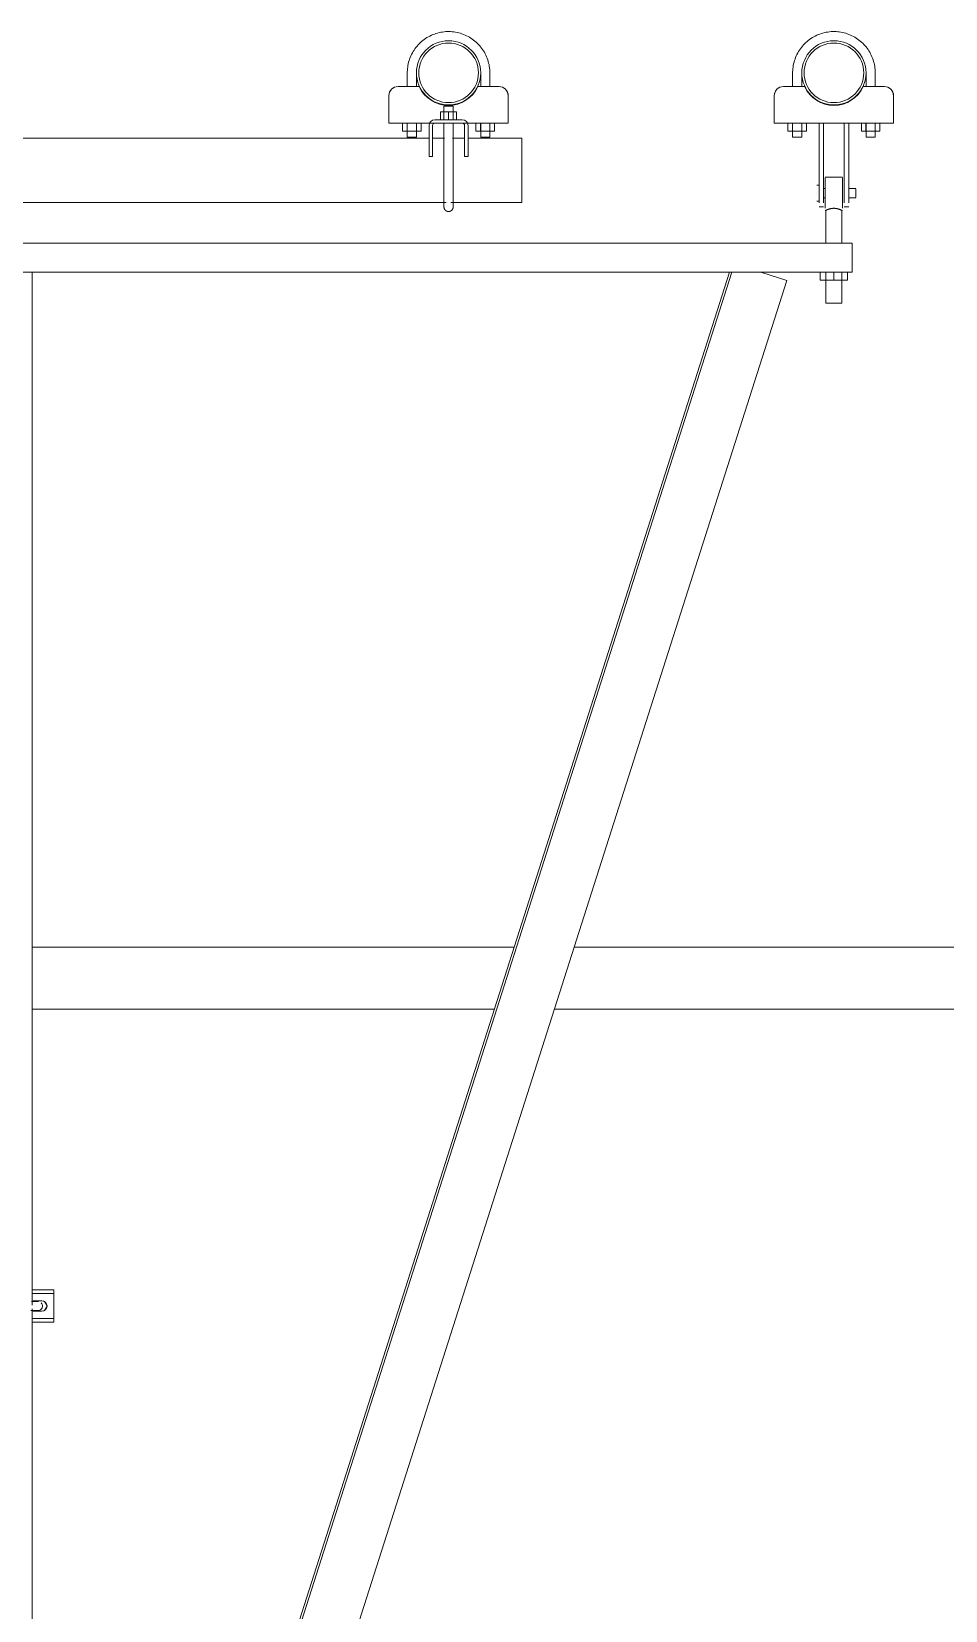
# Model space of a CAD drawing. Header units: inches. Extents: x 21386 to 98862, y -290 to 853.
# Drawn here: x 24959.9 to 25009.7, y 208.4 to 294.5 of the extents above; entities that cross this region are included whole.
import ezdxf

# ---------------------------------------------------------------- set-up
doc = ezdxf.new("R2010")
doc.units = ezdxf.units.IN
doc.header["$MEASUREMENT"] = 0
doc.layers.add('Q-SPCQ', color=91, linetype='Continuous', lineweight=13)
doc.layers.add('S-BEAM', color=12, linetype='Continuous', lineweight=13)

# ---------------------------------------------------------------- blocks, each defined once
blk = doc.blocks.new('Basketball_Backstop-Performance_Sports_Systems-3103-Ceiling_Hung - 27_-0_ to 27_-11 7_8_-652462-Building Section - East_West looking North')
at = {"layer": 'Q-SPCQ', "color": 8, "lineweight": 9}
for p, q in [((24980.362, 292.25), (24980.362, 291.5)), ((24980.862, 291.5), (24980.862, 292.25)), ((24984.362, 292.25), (24984.362, 291.5)), ((24984.862, 291.5), (24984.862, 292.25)), ((25001.362, 292.25), (25001.362, 291.5)), ((25001.862, 291.5), (25001.862, 292.25)), ((25005.362, 292.25), (25005.362, 291.5)), ((25005.862, 291.5), (25005.862, 292.25)), ((24981.018, 291.5), (24979.862, 291.5)), ((24985.362, 291.5), (24984.205, 291.5)), ((25002.018, 291.5), (25000.862, 291.5)), ((25006.362, 291.5), (25005.205, 291.5)), ((24979.362, 289.812), (24979.362, 291)), ((24982.362, 290.437), (24982.362, 289.687)), ((24982.37, 290.437), (24982.612, 290.437)), ((24982.612, 290.437), (24982.853, 290.437)), ((24982.862, 289.687), (24982.862, 290.437)), ((24985.862, 291), (24985.862, 289.812)), ((25000.362, 291), (25000.362, 289.812)), ((25006.862, 289.812), (25006.862, 291)), ((24979.362, 289.5), (24979.362, 289.812)), ((24979.362, 289.5), (24981.862, 289.5)), ((24980.106, 289.5), (24980.106, 289.062)), ((24980.359, 289.062), (24980.359, 289.5)), ((24980.362, 289.515), (24980.362, 288.75)), ((24980.862, 288.75), (24980.862, 289.518)), ((24980.864, 289.062), (24980.864, 289.5)), ((24981.117, 289.062), (24981.117, 289.5)), ((24981.549, 288.187), (24981.549, 289.375)), ((24981.737, 289.375), (24981.737, 288.187)), ((24983.362, 289.687), (24981.862, 289.687)), ((24981.862, 289.5), (24983.362, 289.5)), ((24982.174, 290.125), (24982.612, 290.125)), ((24982.174, 289.687), (24982.174, 290.125)), ((24982.362, 289.5), (24982.362, 288.683)), ((24982.362, 289.5), (24982.362, 286.937)), ((24982.612, 290.125), (24983.049, 290.125)), ((24982.612, 290.125), (24982.612, 289.687)), ((24982.862, 288.684), (24982.862, 289.5)), ((24982.862, 286.937), (24982.862, 289.5)), ((24983.049, 289.687), (24983.049, 290.125)), ((24983.362, 289.5), (24985.862, 289.5)), ((24983.487, 289.375), (24983.487, 288.187)), ((24983.674, 288.187), (24983.674, 289.375)), ((24984.106, 289.062), (24984.106, 289.5)), ((24984.359, 289.062), (24984.359, 289.5)), ((24984.362, 289.511), (24984.362, 288.75)), ((24984.862, 288.75), (24984.862, 289.511)), ((24984.864, 289.062), (24984.864, 289.5)), ((24985.117, 289.5), (24985.117, 289.062)), ((24985.862, 289.812), (24985.862, 289.5)), ((25000.362, 289.5), (25000.362, 289.812)), ((25000.362, 289.5), (25006.862, 289.5)), ((25001.106, 289.5), (25001.106, 289.062)), ((25001.359, 289.062), (25001.359, 289.5)), ((25001.362, 289.515), (25001.362, 288.75)), ((25001.862, 288.75), (25001.862, 289.518)), ((25001.864, 289.062), (25001.864, 289.5)), ((25002.117, 289.062), (25002.117, 289.5)), ((25002.799, 285.687), (25002.799, 289.5)), ((25002.799, 289.5), (25003.049, 289.5)), ((25003.049, 289.5), (25003.049, 285.687)), ((25004.174, 285.687), (25004.174, 289.5)), ((25004.174, 289.5), (25004.424, 289.5)), ((25004.424, 289.5), (25004.424, 285.687)), ((25005.106, 289.062), (25005.106, 289.5)), ((25005.359, 289.062), (25005.359, 289.5)), ((25005.362, 289.511), (25005.362, 288.75)), ((25005.862, 288.75), (25005.862, 289.511)), ((25005.864, 289.062), (25005.864, 289.5)), ((25006.117, 289.5), (25006.117, 289.062)), ((25006.862, 289.812), (25006.862, 289.5)), ((24981.549, 288.687), (24957.674, 288.687)), ((24980.359, 289.062), (24980.106, 289.062)), ((24980.864, 289.062), (24980.359, 289.062)), ((24980.362, 288.75), (24980.37, 288.75)), ((24980.862, 288.75), (24980.362, 288.75)), ((24980.853, 288.75), (24980.862, 288.75)), ((24981.117, 289.062), (24980.864, 289.062)), ((24982.395, 288.687), (24981.737, 288.687)), ((24983.487, 288.687), (24982.828, 288.687)), ((24986.612, 288.687), (24983.674, 288.687)), ((24984.359, 289.062), (24984.106, 289.062)), ((24984.864, 289.062), (24984.359, 289.062)), ((24984.862, 288.75), (24984.362, 288.75)), ((24984.362, 288.75), (24984.37, 288.75)), ((24984.853, 288.75), (24984.862, 288.75)), ((24985.117, 289.062), (24984.864, 289.062)), ((24986.612, 288.687), (24986.612, 286.937)), ((25001.359, 289.062), (25001.106, 289.062)), ((25001.864, 289.062), (25001.359, 289.062)), ((25001.362, 288.75), (25001.37, 288.75)), ((25001.862, 288.75), (25001.362, 288.75)), ((25001.853, 288.75), (25001.862, 288.75)), ((25002.117, 289.062), (25001.864, 289.062)), ((25005.359, 289.062), (25005.106, 289.062)), ((25005.864, 289.062), (25005.359, 289.062)), ((25005.862, 288.75), (25005.362, 288.75)), ((25005.362, 288.75), (25005.37, 288.75)), ((25005.853, 288.75), (25005.862, 288.75)), ((25006.117, 289.062), (25005.864, 289.062)), ((24981.549, 288.197), (24981.549, 287.824)), ((24981.549, 287.687), (24981.549, 288.187)), ((24981.549, 287.819), (24981.549, 287.687)), ((24981.549, 287.687), (24981.737, 287.687)), ((24981.737, 287.687), (24981.549, 287.687)), ((24981.737, 287.824), (24981.737, 288.197)), ((24981.737, 288.187), (24981.737, 287.687)), ((24981.737, 287.687), (24981.737, 287.819)), ((24983.487, 288.197), (24983.487, 287.824)), ((24983.487, 287.687), (24983.487, 288.187)), ((24983.487, 287.819), (24983.487, 287.687)), ((24983.487, 287.687), (24983.674, 287.687)), ((24983.674, 287.687), (24983.487, 287.687)), ((24983.674, 287.824), (24983.674, 288.197)), ((24983.674, 288.187), (24983.674, 287.687)), ((24983.674, 287.687), (24983.674, 287.819)), ((24986.612, 286.937), (24986.612, 285.187)), ((25002.799, 286.125), (25002.674, 286.125)), ((25003.138, 285.937), (25003.049, 285.937)), ((25004.075, 286.562), (25003.138, 286.562)), ((25003.138, 285.656), (25003.138, 286.532)), ((25004.075, 286.532), (25004.075, 285.656)), ((25004.799, 285.937), (25004.424, 285.937)), ((25004.799, 285.929), (25004.799, 285.687)), ((24956.789, 285.187), (24982.484, 285.187)), ((24982.742, 285.187), (24986.612, 285.187)), ((25002.674, 285.687), (25002.674, 285.687)), ((25002.674, 285.687), (25002.674, 285.687)), ((25002.674, 285.25), (25002.799, 285.25)), ((25002.799, 285.157), (25002.799, 285.687)), ((25003.049, 285.687), (25003.049, 285.157)), ((25003.049, 285.437), (25003.138, 285.437)), ((25003.138, 284.871), (25003.138, 285.656)), ((25004.075, 285.656), (25004.075, 284.871)), ((25004.174, 285.157), (25004.174, 285.687)), ((25004.424, 285.687), (25004.424, 285.157)), ((25004.424, 285.437), (25004.799, 285.437)), ((25004.799, 285.687), (25004.799, 285.446)), ((25002.799, 284.937), (25003.049, 284.937)), ((25003.138, 284.75), (25003.169, 284.75)), ((25003.169, 284.75), (25003.169, 282.955)), ((25004.044, 282.955), (25004.044, 284.75)), ((25004.044, 284.75), (25004.075, 284.75)), ((25004.174, 284.937), (25004.424, 284.937)), ((24957.112, 282.955), (25004.607, 282.955)), ((25004.607, 282.955), (25004.607, 281.375)), ((24957.553, 281.375), (24959.919, 281.375)), ((25004.607, 281.375), (24959.919, 281.375)), ((24959.919, 225.045), (24959.919, 281.375)), ((24997.919, 281.375), (24960.587, 164.313)), ((24960.72, 164.313), (24998.053, 281.375)), ((24963.858, 164.313), (25001.045, 280.918)), ((24999.622, 281.375), (25001.045, 280.918)), ((25002.857, 280.937), (25002.857, 281.375)), ((25003.607, 280.937), (25002.857, 280.937)), ((25003.169, 281.375), (25003.169, 279.687)), ((25003.607, 281.375), (25003.607, 280.937)), ((25004.357, 280.937), (25003.607, 280.937)), ((25004.044, 279.687), (25004.044, 281.375)), ((25004.357, 280.937), (25004.357, 281.375)), ((25004.044, 279.687), (25003.169, 279.687)), ((24959.919, 225.875), (24960.607, 225.875)), ((24960.607, 225.687), (24959.919, 225.687)), ((24960.607, 225.875), (24961.107, 225.875)), ((24961.107, 225.687), (24960.607, 225.687)), ((24961.107, 225.687), (24961.107, 225.875)), ((24961.107, 225.719), (24961.107, 225.875)), ((24961.107, 225.687), (24961.107, 225.562)), ((24959.919, 164.313), (24959.919, 224.839)), ((24960.013, 225.281), (24960.45, 225.281)), ((24960.734, 225.004), (24960.595, 225.246)), ((24960.595, 224.754), (24960.734, 224.996)), ((24961.107, 225.562), (24961.107, 224.437)), ((24959.919, 224.312), (24960.607, 224.312)), ((24960.607, 224.125), (24959.919, 224.125)), ((24960.45, 224.719), (24960.013, 224.719)), ((24960.607, 224.312), (24961.107, 224.312)), ((24961.107, 224.125), (24960.607, 224.125)), ((24961.107, 224.437), (24961.107, 224.312)), ((24961.107, 224.125), (24961.107, 224.312)), ((24961.107, 224.125), (24961.107, 224.281))]:
    blk.add_line(p, q, dxfattribs=at)
at = {"layer": 'Q-SPCQ', "color": 8, "lineweight": 9, "flags": 128}
for points in [[(24984.862, 292.25), (24984.86, 292.34), (24984.854, 292.43), (24984.845, 292.519), (24984.833, 292.608), (24984.817, 292.697), (24984.797, 292.785), (24984.774, 292.872), (24984.747, 292.958), (24984.717, 293.043), (24984.684, 293.126), (24984.647, 293.208), (24984.607, 293.289), (24984.564, 293.368), (24984.518, 293.445), (24984.469, 293.52), (24984.416, 293.594), (24984.361, 293.665), (24984.303, 293.734), (24984.243, 293.8), (24984.179, 293.864), (24984.113, 293.925), (24984.045, 293.984), (24983.975, 294.04), (24983.902, 294.093), (24983.827, 294.143), (24983.751, 294.19), (24983.672, 294.234), (24983.592, 294.275), (24983.51, 294.313), (24983.427, 294.347), (24983.342, 294.378), (24983.257, 294.406), (24983.17, 294.43), (24983.082, 294.45), (24982.994, 294.467), (24982.905, 294.481), (24982.816, 294.491), (24982.726, 294.497), (24982.636, 294.5), (24982.546, 294.499), (24982.456, 294.495), (24982.366, 294.487), (24982.277, 294.475), (24982.188, 294.46), (24982.1, 294.441), (24982.013, 294.419), (24981.927, 294.393), (24981.842, 294.364), (24981.758, 294.332), (24981.675, 294.296), (24981.594, 294.257), (24981.515, 294.215), (24981.437, 294.169), (24981.361, 294.121), (24981.288, 294.069), (24981.216, 294.015), (24981.146, 293.957), (24981.079, 293.898), (24981.015, 293.835), (24980.953, 293.77), (24980.893, 293.702), (24980.836, 293.632), (24980.783, 293.56), (24980.732, 293.486), (24980.684, 293.41), (24980.639, 293.332), (24980.597, 293.252), (24980.559, 293.171), (24980.523, 293.088), (24980.492, 293.004), (24980.463, 292.918), (24980.438, 292.832), (24980.417, 292.745), (24980.399, 292.656), (24980.384, 292.568), (24980.373, 292.478), (24980.366, 292.388), (24980.362, 292.299), (24980.362, 292.25)], [(25005.862, 292.25), (25005.86, 292.34), (25005.854, 292.43), (25005.845, 292.519), (25005.833, 292.608), (25005.817, 292.697), (25005.797, 292.785), (25005.774, 292.872), (25005.747, 292.958), (25005.717, 293.043), (25005.684, 293.126), (25005.647, 293.208), (25005.607, 293.289), (25005.564, 293.368), (25005.518, 293.445), (25005.469, 293.52), (25005.416, 293.594), (25005.361, 293.665), (25005.303, 293.734), (25005.243, 293.8), (25005.179, 293.864), (25005.113, 293.925), (25005.045, 293.984), (25004.975, 294.04), (25004.902, 294.093), (25004.827, 294.143), (25004.751, 294.19), (25004.672, 294.234), (25004.592, 294.275), (25004.51, 294.313), (25004.427, 294.347), (25004.342, 294.378), (25004.257, 294.406), (25004.17, 294.43), (25004.082, 294.45), (25003.994, 294.467), (25003.905, 294.481), (25003.816, 294.491), (25003.726, 294.497), (25003.636, 294.5), (25003.546, 294.499), (25003.456, 294.495), (25003.366, 294.487), (25003.277, 294.475), (25003.188, 294.46), (25003.1, 294.441), (25003.013, 294.419), (25002.927, 294.393), (25002.842, 294.364), (25002.758, 294.332), (25002.675, 294.296), (25002.594, 294.257), (25002.515, 294.215), (25002.437, 294.169), (25002.361, 294.121), (25002.288, 294.069), (25002.216, 294.015), (25002.146, 293.957), (25002.079, 293.898), (25002.015, 293.835), (25001.953, 293.77), (25001.893, 293.702), (25001.836, 293.632), (25001.783, 293.56), (25001.732, 293.486), (25001.684, 293.41), (25001.639, 293.332), (25001.597, 293.252), (25001.559, 293.171), (25001.523, 293.088), (25001.492, 293.004), (25001.463, 292.918), (25001.438, 292.832), (25001.417, 292.745), (25001.399, 292.656), (25001.384, 292.568), (25001.373, 292.478), (25001.366, 292.388), (25001.362, 292.299), (25001.362, 292.25)], [(24982.362, 286.937), (24982.362, 286.858), (24982.362, 286.778), (24982.362, 286.698), (24982.362, 286.619), (24982.362, 286.54), (24982.362, 286.462), (24982.362, 286.385), (24982.362, 286.308), (24982.362, 286.233), (24982.362, 286.159), (24982.362, 286.086), (24982.362, 286.014), (24982.362, 285.944), (24982.362, 285.875), (24982.362, 285.808), (24982.362, 285.743), (24982.362, 285.68), (24982.362, 285.619), (24982.362, 285.56), (24982.362, 285.503), (24982.362, 285.448), (24982.362, 285.396), (24982.362, 285.346), (24982.362, 285.299), (24982.362, 285.255), (24982.362, 285.213), (24982.362, 285.174), (24982.362, 285.137), (24982.362, 285.104), (24982.362, 285.073), (24982.362, 285.046), (24982.362, 285.021), (24982.362, 285), (24982.362, 284.982), (24982.362, 284.967), (24982.362, 284.955), (24982.362, 284.946), (24982.362, 284.94), (24982.362, 284.938)], [(24982.862, 284.937), (24982.862, 284.939), (24982.862, 284.944), (24982.862, 284.952), (24982.862, 284.963), (24982.862, 284.977), (24982.862, 284.995), (24982.862, 285.015), (24982.862, 285.039), (24982.862, 285.066), (24982.862, 285.095), (24982.862, 285.128), (24982.862, 285.164), (24982.862, 285.202), (24982.862, 285.243), (24982.862, 285.287), (24982.862, 285.333), (24982.862, 285.382), (24982.862, 285.434), (24982.862, 285.488), (24982.862, 285.544), (24982.862, 285.603), (24982.862, 285.663), (24982.862, 285.726), (24982.862, 285.79), (24982.862, 285.857), (24982.862, 285.925), (24982.862, 285.995), (24982.862, 286.066), (24982.862, 286.139), (24982.862, 286.213), (24982.862, 286.288), (24982.862, 286.364), (24982.862, 286.441), (24982.862, 286.519), (24982.862, 286.598), (24982.862, 286.677), (24982.862, 286.756), (24982.862, 286.836), (24982.862, 286.916), (24982.862, 286.937)], [(24982.362, 284.937), (24982.362, 284.939), (24982.362, 284.944), (24982.362, 284.952), (24982.362, 284.963), (24982.362, 284.977), (24982.362, 284.995), (24982.362, 285.015), (24982.362, 285.039), (24982.362, 285.066), (24982.362, 285.095), (24982.362, 285.128), (24982.362, 285.164), (24982.362, 285.202)], [(24982.862, 285.213), (24982.862, 285.174), (24982.862, 285.137), (24982.862, 285.104), (24982.862, 285.073), (24982.862, 285.046), (24982.862, 285.021), (24982.862, 285), (24982.862, 284.982), (24982.862, 284.967), (24982.862, 284.955), (24982.862, 284.946), (24982.862, 284.94), (24982.862, 284.938)], [(24982.612, 284.687), (24982.602, 284.688), (24982.592, 284.688), (24982.582, 284.689), (24982.572, 284.691), (24982.562, 284.692), (24982.552, 284.695), (24982.543, 284.697), (24982.533, 284.7), (24982.524, 284.704), (24982.514, 284.707), (24982.505, 284.711), (24982.496, 284.716), (24982.487, 284.721), (24982.479, 284.726), (24982.471, 284.731), (24982.462, 284.737), (24982.454, 284.743), (24982.447, 284.75), (24982.439, 284.756), (24982.432, 284.763), (24982.426, 284.771), (24982.419, 284.778), (24982.413, 284.786), (24982.407, 284.794), (24982.401, 284.802), (24982.396, 284.811), (24982.391, 284.82), (24982.387, 284.829), (24982.382, 284.838), (24982.379, 284.847), (24982.375, 284.856), (24982.372, 284.866), (24982.369, 284.875), (24982.367, 284.885), (24982.365, 284.895), (24982.364, 284.905), (24982.363, 284.915), (24982.362, 284.925), (24982.362, 284.935), (24982.362, 284.937)], [(24982.862, 284.937), (24982.861, 284.928), (24982.861, 284.918), (24982.86, 284.908), (24982.858, 284.898), (24982.857, 284.888), (24982.854, 284.878), (24982.852, 284.868), (24982.849, 284.859), (24982.846, 284.849), (24982.842, 284.84), (24982.838, 284.831), (24982.833, 284.822), (24982.829, 284.813), (24982.823, 284.805), (24982.818, 284.796), (24982.812, 284.788), (24982.806, 284.78), (24982.8, 284.773), (24982.793, 284.765), (24982.786, 284.758), (24982.779, 284.751), (24982.771, 284.745), (24982.763, 284.739), (24982.755, 284.733), (24982.747, 284.727), (24982.738, 284.722), (24982.729, 284.717), (24982.721, 284.712), (24982.711, 284.708), (24982.702, 284.704), (24982.693, 284.701), (24982.683, 284.698), (24982.674, 284.695), (24982.664, 284.693), (24982.654, 284.691), (24982.644, 284.69), (24982.634, 284.689), (24982.624, 284.688), (24982.614, 284.688), (24982.612, 284.687)], [(24959.852, 224.75), (24959.914, 224.75), (24959.971, 224.75), (24960.022, 224.75), (24960.068, 224.75), (24960.108, 224.75), (24960.143, 224.75), (24960.172, 224.75), (24960.195, 224.75), (24960.213, 224.75), (24960.225, 224.75), (24960.231, 224.75), (24960.232, 224.75)], [(24960.232, 225.25), (24960.229, 225.25), (24960.22, 225.25), (24960.205, 225.25), (24960.185, 225.25), (24960.159, 225.25), (24960.128, 225.25), (24960.09, 225.25), (24960.048, 225.25), (24959.999, 225.25), (24959.945, 225.25), (24959.886, 225.25)]]:
    blk.add_lwpolyline(points, dxfattribs=at)
at = {"layer": 'Q-SPCQ', "color": 8, "lineweight": 9}
for centre, radius, start, end in [((24982.612, 292.25), 1.75, 0, 180), ((24982.612, 292.25), 1.625, 0, 180), ((25003.612, 292.25), 1.75, 0, 180), ((25003.612, 292.25), 1.625, 0, 180), ((24982.612, 292.25), 1.75, 180, 0), ((24982.612, 292.25), 1.625, 180, 0), ((25003.612, 292.25), 1.75, 180, 0), ((25003.612, 292.25), 1.625, 180, 0), ((24979.862, 291), 0.5, 90, 180), ((24979.862, 291), 0.5, 120, 180), ((24982.612, 292.223), 1.75, 204.39575, 335.60425), ((24985.362, 291), 0.5, 0, 90), ((24985.362, 291), 0.5, 0, 60), ((25000.862, 291), 0.5, 90, 180), ((25000.862, 291), 0.5, 120, 180), ((25003.612, 292.223), 1.75, 204.39575, 335.60425), ((25006.362, 291), 0.5, 0, 90), ((25006.362, 291), 0.5, 0, 60), ((24981.862, 289.375), 0.312, 90, 180), ((24981.862, 289.375), 0.125, 90, 180), ((24983.362, 289.375), 0.312, 0, 90), ((24983.362, 289.375), 0.125, 0, 90), ((24960.013, 225), 0.281, 90, 105), ((24960.013, 225), 0.281, 255, 270), ((24960.232, 225), 0.25, 90, 105), ((24960.232, 225), 0.25, 255, 270), ((24960.232, 225), 0.25, 80.58605, 90), ((24960.232, 225), 0.25, 270, 45), ((24960.45, 225), 0.281, 270, 90)]:
    blk.add_arc(centre, radius, start, end, dxfattribs=at)
blk.add_open_spline([(25004.044, 284.75), (25004.044, 284.75), (25004.041, 284.752), (25004.029, 284.758), (25004.018, 284.762), (25004.003, 284.769), (25003.985, 284.777), (25003.968, 284.785), (25003.953, 284.791), (25003.941, 284.795), (25003.929, 284.799), (25003.911, 284.806), (25003.888, 284.814), (25003.864, 284.822), (25003.843, 284.829), (25003.827, 284.833), (25003.81, 284.837), (25003.787, 284.842), (25003.758, 284.848), (25003.721, 284.855), (25003.684, 284.859), (25003.645, 284.862), (25003.607, 284.862), (25003.568, 284.862), (25003.529, 284.859), (25003.492, 284.855), (25003.455, 284.848), (25003.426, 284.842), (25003.403, 284.837), (25003.387, 284.833), (25003.37, 284.829), (25003.35, 284.822), (25003.325, 284.814), (25003.302, 284.806), (25003.284, 284.799), (25003.272, 284.795), (25003.26, 284.791), (25003.245, 284.785), (25003.228, 284.777), (25003.21, 284.769), (25003.196, 284.762), (25003.184, 284.758), (25003.173, 284.752), (25003.169, 284.75), (25003.169, 284.75)], degree=3, knots=[0, 0, 0, 0, 0.055556, 0.083333, 0.111111, 0.138889, 0.166667, 0.194444, 0.208333, 0.222222, 0.236111, 0.25, 0.277778, 0.305556, 0.319444, 0.333333, 0.347222, 0.361111, 0.388889, 0.416667, 0.444444, 0.472222, 0.5, 0.527778, 0.555556, 0.583333, 0.611111, 0.638889, 0.652778, 0.666667, 0.680556, 0.694444, 0.722222, 0.75, 0.763889, 0.777778, 0.791667, 0.805556, 0.833333, 0.861111, 0.888889, 0.916667, 0.944444, 1, 1, 1, 1], dxfattribs=at)
blk = doc.blocks.new('Girt_Z - 10_D-1987917-Building Section - East_West looking North')
at = {"layer": 'S-BEAM', "color": 8, "lineweight": 9}
for p, q in [((24959.919, 244.563), (24986.179, 244.563)), ((24989.451, 244.563), (25107.39, 244.563)), ((24959.919, 241.188), (24985.103, 241.188)), ((24988.374, 241.188), (25107.39, 241.188))]:
    blk.add_line(p, q, dxfattribs=at)

msp = doc.modelspace()

# ---------------------------------------------------------------- block references
at = {"layer": 'Q-SPCQ', "color": 8, "lineweight": 9}
msp.add_blockref('Basketball_Backstop-Performance_Sports_Systems-3103-Ceiling_Hung - 27_-0_ to 27_-11 7_8_-652462-Building Section - East_West looking North', (0, 0), dxfattribs=at)
at = {"layer": 'S-BEAM', "color": 8, "lineweight": 9}
msp.add_blockref('Girt_Z - 10_D-1987917-Building Section - East_West looking North', (0, 0), dxfattribs=at)

doc.saveas('drawing.dxf')
